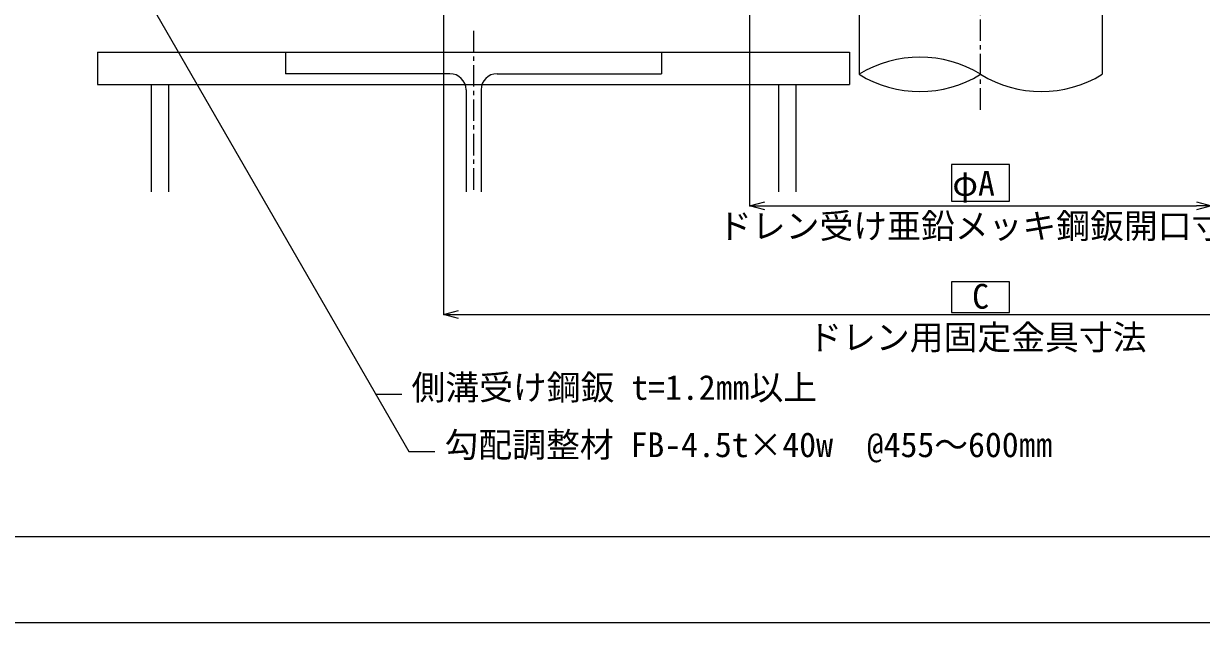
# Model space of a CAD drawing. Units: millimetres, scale not verified. Extents: x -840 to 840, y -594 to 594.
# Drawn here: x -485 to 63, y -594 to -315 of the extents above; entities that cross this region are included whole.
import ezdxf
from ezdxf.enums import TextEntityAlignment as Align

# ---------------------------------------------------------------- set-up
doc = ezdxf.new("R2010")
doc.units = ezdxf.units.MM
doc.header["$LTSCALE"] = 2
doc.linetypes.add('CHAIN1', pattern=[8, 5, -1, 1, -1])
for name, color, linetype, lineweight in [('0-1_輪郭線', 2, 'Continuous', 9), ('0-2_図面枠', 7, 'Continuous', 9), ('0-3_文字', 5, 'Continuous', 9), ('0-5_0', 7, 'Continuous', 9), ('0-8_中心線', 2, 'CHAIN1', 9), ('0-9_部材(ﾄﾞﾚﾝ)', 4, 'Continuous', 9), ('0-E_躯体', 7, 'Continuous', 9), ('1-0_寸法線', 7, 'Continuous', 9), ('1-3_破断線', 4, 'Continuous', 9)]:
    doc.layers.add(name, color=color, linetype=linetype, lineweight=lineweight)
doc.styles.add('ＭＳ ゴシック', font='')
doc.styles.get('ＭＳ ゴシック').set_extended_font_data('MS Gothic')

# ---------------------------------------------------------------- blocks, each defined once
blk = doc.blocks.new('_Open30')
at = {"layer": '0-5_0'}
blk.add_line((0, 0), (-2, 0), dxfattribs=at)
blk.add_lwpolyline([(-2, 0.5359), (0, 0), (-2, -0.5359)], dxfattribs=at)

msp = doc.modelspace()

# ---------------------------------------------------------------- linework, layer by layer
at = {"layer": '0-1_輪郭線'}
msp.add_lwpolyline([(800, 554), (-800, 554), (-800, -554), (800, -554)], close=True, dxfattribs=at)
at = {"layer": '0-2_図面枠'}
msp.add_lwpolyline([(840, -594), (840, 594), (-840, 594), (-840, -594)], close=True, dxfattribs=at)
at = {"layer": '0-8_中心線'}
for p, q in [((-40.057, -355.42), (-40.057, -78.003)), ((-276.057, -318.654), (-276.057, -393.654))]:
    msp.add_line(p, q, dxfattribs=at)
at = {"layer": '0-9_部材(ﾄﾞﾚﾝ)'}
for p, q in [((-96.572, -303.212), (-96.572, -338.954)), ((16.458, -303.212), (16.458, -338.954))]:
    msp.add_line(p, q, dxfattribs=at)
at = {"layer": '0-E_躯体'}
for p, q in [((-451.057, -328.654), (-451.057, -343.654)), ((-451.057, -328.654), (-101.057, -328.654)), ((-363.557, -328.654), (-363.557, -338.654)), ((-188.557, -328.654), (-188.557, -338.654)), ((-101.057, -328.654), (-101.057, -343.654)), ((-287.057, -338.654), (-363.557, -338.654)), ((-265.057, -338.654), (-188.557, -338.654)), ((-451.057, -343.654), (-101.057, -343.654)), ((-426.057, -343.654), (-426.057, -393.654)), ((-418.057, -343.654), (-418.057, -393.654)), ((-134.057, -343.654), (-134.057, -393.654)), ((-126.057, -343.654), (-126.057, -393.654)), ((-279.557, -346.154), (-279.557, -393.654)), ((-272.557, -346.154), (-272.557, -393.654))]:
    msp.add_line(p, q, dxfattribs=at)
for centre, start, end in [((-287.057, -346.154), 0, 90), ((-265.057, -346.154), 90, 180)]:
    msp.add_arc(centre, 7.5, start, end, dxfattribs=at)
at = {"layer": '1-0_寸法線'}
for p, q in [((-290.057, -270.754), (-290.057, -450.754)), ((-147.557, -274.154), (-147.557, -400.154)), ((-140.557, -400.154), (60.443, -400.154)), ((-283.057, -450.754), (202.943, -450.754)), ((-321.482, -487.817), (-309.482, -487.817))]:
    msp.add_line(p, q, dxfattribs=at)
msp.add_lwpolyline([(-446.108, -271.954), (-306.085, -514.485), (-294.085, -514.485)], dxfattribs=at)
for points in [[(-53.557, -397.954), (-26.557, -397.954), (-26.557, -380.954), (-53.557, -380.954)], [(-53.557, -449.754), (-26.557, -449.754), (-26.557, -435.554), (-53.557, -435.554)]]:
    msp.add_lwpolyline(points, close=True, dxfattribs=at)
at = {"layer": '1-3_破断線'}
for centre, start, end in [((-68.315, -384.666), 58.27682, 121.72318), ((-68.315, -293.243), 238.27682, 301.72318), ((-11.8, -293.243), 238.27682, 301.72318)]:
    msp.add_arc(centre, 53.74, start, end, dxfattribs=at)

# ---------------------------------------------------------------- block references
at = {"layer": '1-0_寸法線', "xscale": 3.5, "yscale": 3.5, "rotation": 180}
for p in [(-147.557, -400.154), (-290.057, -450.754)]:
    msp.add_blockref('_Open30', p, dxfattribs=at)
at = {"layer": '1-0_寸法線', "xscale": 3.5, "yscale": 3.5}
msp.add_blockref('_Open30', (67.443, -400.154), dxfattribs=at)

# ---------------------------------------------------------------- texts
at = {"layer": '0-3_文字', "color": 7, "style": 'ＭＳ ゴシック'}
for s, p in [('ドレン受け亜鉛メッキ鋼鈑開口寸法', (-162.279, -418.761)), ('ドレン用固定金具寸法', (-120.279, -470.561)), ('側溝受け鋼鈑 t=1.2㎜以上', (-304.941, -493.876)), ('勾配調整材 FB-4.5t×40w\u3000@455～600㎜', (-289.544, -520.544))]:
    msp.add_text(s, height=11.54, dxfattribs=at).set_placement(p, align=Align.BOTTOM_LEFT)
at = {"layer": '1-0_寸法線', "style": 'ＭＳ ゴシック'}
for s, p in [('φA', (-53.215, -398.928)), ('C', (-44.017, -451.473))]:
    msp.add_text(s, height=11.54, dxfattribs=at).set_placement(p, align=Align.BOTTOM_LEFT)

doc.saveas('drawing.dxf')
